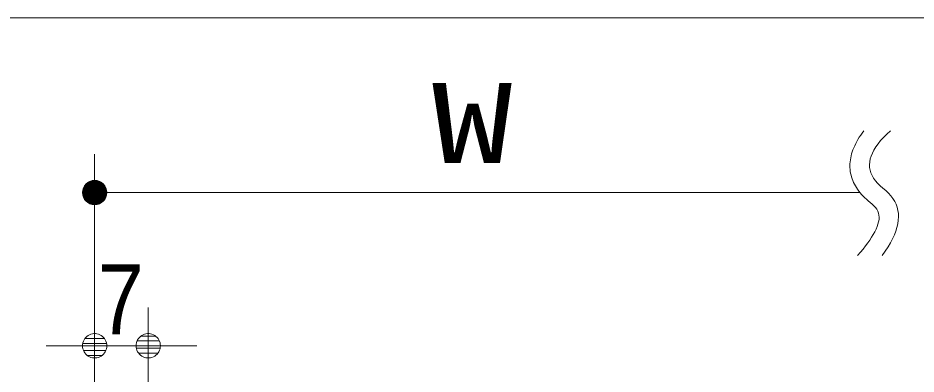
# Model space of a CAD drawing. Units: millimetres, scale not verified. Extents: x -6062 to 6062, y -3045 to 3045.
# Drawn here: x -5512.6 to -5043.2, y 2584.1 to 2770 of the extents above; entities that cross this region are included whole.
import ezdxf
from ezdxf.enums import TextEntityAlignment as Align

# ---------------------------------------------------------------- set-up
doc = ezdxf.new("R2010")
doc.units = ezdxf.units.MM
doc.header["$LTSCALE"] = 20
for name, color, linetype, lineweight in [('0-0_1図面枠', 7, 'Continuous', 9), ('0-2_2寸法-1', 7, 'Continuous', 9), ('0-3_0', 7, 'Continuous', 9), ('0-4_2寸法-3', 7, 'Continuous', 9)]:
    doc.layers.add(name, color=color, linetype=linetype, lineweight=lineweight)
doc.styles.add('ＭＳ ゴシック', font='')
doc.styles.add('ＭＳ Ｐゴシック', font='')
doc.styles.get('ＭＳ ゴシック').set_extended_font_data('MS Gothic')
doc.styles.get('ＭＳ Ｐゴシック').set_extended_font_data('MS PGothic')

# ---------------------------------------------------------------- blocks, each defined once
blk = doc.blocks.new('グループ-2')
at = {"layer": '0-0_1図面枠'}
blk.add_lwpolyline([(-80000, 55400), (80000, 55400), (80000, -55400), (-80000, -55400)], close=True, dxfattribs=at)
blk = doc.blocks.new('図面枠')
at = {"layer": '0-0_1図面枠'}
blk.add_blockref('グループ-2', (0, 0), dxfattribs=at)
blk = doc.blocks.new('グループ-6')
at = {"layer": '0-4_2寸法-3'}
blk.add_line((-65436, 52965.6), (-65467.9, 52920.9), dxfattribs=at)
for points in [[(-65659.7, 54220.9), (-65677, 54198.6), (-65693.2, 54176.4), (-65708.1, 54154.3), (-65721.9, 54132.3), (-65734.5, 54110.3), (-65745.9, 54088.4), (-65756.3, 54066.5), (-65765.6, 54044.9), (-65774, 54023.4), (-65781.4, 54002.1), (-65787.8, 53980.9), (-65793.3, 53959.9), (-65797.8, 53939.1), (-65801.3, 53918.4), (-65803.8, 53898), (-65805.4, 53877.6), (-65806, 53857.5), (-65805.7, 53837.5), (-65804.3, 53817.7), (-65802, 53798), (-65798.8, 53778.6), (-65794.5, 53759.2), (-65789.3, 53740.1), (-65783.1, 53721.1), (-65776, 53702.3), (-65767.8, 53683.7), (-65758.7, 53665.2), (-65748.7, 53646.9), (-65737.6, 53628.7), (-65725.6, 53610.7), (-65712.6, 53592.9), (-65698.7, 53575.3), (-65683.8, 53557.8), (-65667.9, 53540.5), (-65651, 53523.4), (-65633.2, 53506.4), (-65614.4, 53489.6), (-65594.6, 53473), (-65573.9, 53456.5)], [(-65383.4, 54220.9), (-65420.9, 54186.4), (-65454.8, 54152.5), (-65485.2, 54119), (-65512.1, 54086), (-65535.4, 54053.4), (-65555.2, 54021.4), (-65571.4, 53989.8), (-65584.1, 53958.7), (-65593.3, 53928), (-65599, 53897.8), (-65601.1, 53868.2), (-65599.7, 53838.9), (-65594.7, 53810.2), (-65586.2, 53781.9), (-65574.2, 53754.1), (-65558.7, 53726.8), (-65539.6, 53700), (-65517, 53673.6), (-65490.8, 53647.7), (-65461.2, 53622.3), (-65430, 53596.9), (-65402.1, 53570.5), (-65377.5, 53543), (-65356.1, 53514.6), (-65338.2, 53485.2), (-65323.5, 53454.7), (-65312.2, 53423.2), (-65304.2, 53390.7), (-65299.6, 53357.1), (-65298.2, 53322.6), (-65300.2, 53287), (-65305.5, 53250.4), (-65314.2, 53212.8), (-65326.2, 53174.2), (-65341.5, 53134.5), (-65360.1, 53093.8), (-65382.1, 53052.1), (-65407.3, 53009.4), (-65436, 52965.6)], [(-65573.9, 53456.5), (-65554.7, 53439.5), (-65538.5, 53421.6), (-65525.1, 53402.9), (-65514.6, 53383.2), (-65507, 53362.7), (-65502.3, 53341.3), (-65500.6, 53319), (-65501.7, 53295.8), (-65505.8, 53271.8), (-65512.7, 53246.8), (-65522, 53221.1), (-65533.3, 53194.5), (-65546.7, 53167.2), (-65562, 53139.1), (-65579.4, 53110.3), (-65598.8, 53080.7), (-65620.2, 53050.3), (-65643.6, 53019.1), (-65669, 52987.1), (-65696.4, 52954.4), (-65725.8, 52920.9)]]:
    blk.add_lwpolyline(points, dxfattribs=at)
blk = doc.blocks.new('グループ-7')
at = {"layer": '0-4_2寸法-3'}
for p, q in [((-73700, 52376.9), (-73700, 53976.9)), ((-73655.8, 53695.8), (-73744.2, 53695.8)), ((-73668.9, 53699.8), (-73731.1, 53699.8)), ((-73696.8, 53703.8), (-73703.2, 53703.8)), ((-73575.2, 53599.8), (-73824.8, 53599.8)), ((-73576.1, 53603.8), (-73823.9, 53603.8)), ((-73577.1, 53607.8), (-73822.9, 53607.8)), ((-73578, 53611.8), (-73822, 53611.8)), ((-73579, 53615.8), (-73821, 53615.8)), ((-73580.6, 53619.8), (-73819.4, 53619.8)), ((-73582.2, 53623.8), (-73817.8, 53623.8)), ((-73583.9, 53627.8), (-73816.1, 53627.8)), ((-73585.6, 53631.8), (-73814.4, 53631.8)), ((-73587.4, 53635.8), (-73812.6, 53635.8)), ((-73589.9, 53639.8), (-73810.1, 53639.8)), ((-73592.3, 53643.8), (-73807.7, 53643.8)), ((-73594.8, 53647.8), (-73805.2, 53647.8)), ((-73597.3, 53651.8), (-73802.7, 53651.8)), ((-73600.7, 53655.8), (-73799.3, 53655.8)), ((-73604.1, 53659.8), (-73795.9, 53659.8)), ((-73607.5, 53663.8), (-73792.5, 53663.8)), ((-73611.3, 53667.8), (-73788.7, 53667.8)), ((-73615.9, 53671.8), (-73784.1, 53671.8)), ((-73620.6, 53675.8), (-73779.4, 53675.8)), ((-73625.3, 53679.8), (-73774.7, 53679.8)), ((-73631.9, 53683.8), (-73768.1, 53683.8)), ((-73638.4, 53687.8), (-73761.6, 53687.8)), ((-73646.2, 53691.8), (-73753.8, 53691.8)), ((-73573, 53575.8), (-73827, 53575.8)), ((-73573.1, 53579.8), (-73826.9, 53579.8)), ((-73573.3, 53571.8), (-73826.7, 53571.8)), ((-73573.4, 53583.8), (-73826.6, 53583.8)), ((-73573.6, 53567.8), (-73826.4, 53567.8)), ((-73573.7, 53587.8), (-73826.3, 53587.8)), ((-73573.9, 53563.8), (-73826.1, 53563.8)), ((-73574, 53591.8), (-73826, 53591.8)), ((-73574.2, 53559.8), (-73825.8, 53559.8)), ((-73574.4, 53595.8), (-73825.6, 53595.8)), ((-73574.7, 53555.8), (-73825.3, 53555.8)), ((-73575.7, 53551.8), (-73824.3, 53551.8)), ((-73576.7, 53547.8), (-73823.3, 53547.8)), ((-73577.6, 53543.8), (-73822.4, 53543.8)), ((-73578.6, 53539.8), (-73821.4, 53539.8)), ((-73579.9, 53535.8), (-73820.1, 53535.8)), ((-73581.5, 53531.8), (-73818.5, 53531.8)), ((-73583.2, 53527.8), (-73816.8, 53527.8)), ((-73584.8, 53523.8), (-73815.2, 53523.8)), ((-73586.5, 53519.8), (-73813.5, 53519.8)), ((-73588.8, 53515.8), (-73811.2, 53515.8)), ((-73591.3, 53511.8), (-73808.7, 53511.8)), ((-73593.7, 53507.8), (-73806.3, 53507.8)), ((-65700, 53576.9), (-73700, 53576.9)), ((-73596.2, 53503.8), (-73803.8, 53503.8)), ((-73599.2, 53499.8), (-73800.8, 53499.8)), ((-73602.6, 53495.8), (-73797.4, 53495.8)), ((-73606, 53491.8), (-73794, 53491.8)), ((-73609.5, 53487.8), (-73790.5, 53487.8)), ((-73613.9, 53483.8), (-73786.1, 53483.8)), ((-73618.6, 53479.8), (-73781.4, 53479.8)), ((-73623.3, 53475.8), (-73776.7, 53475.8)), ((-73629, 53471.8), (-73771, 53471.8)), ((-73635.5, 53467.8), (-73764.5, 53467.8)), ((-73642.1, 53463.8), (-73757.9, 53463.8)), ((-73651.6, 53459.8), (-73748.4, 53459.8)), ((-73661.6, 53455.8), (-73738.4, 53455.8)), ((-73678.3, 53451.8), (-73721.7, 53451.8))]:
    blk.add_line(p, q, dxfattribs=at)
blk.add_circle((-73700, 53576.9), 127.1, dxfattribs=at)
blk.add_circle((-73700, 53576.9), 127.1, dxfattribs=at)
blk.add_blockref('グループ-6', (0, 0), dxfattribs=at)
at = {"layer": '0-4_2寸法-3', "style": 'ＭＳ ゴシック', "width": 1.5}
blk.add_text('W', height=836.9, dxfattribs=at).set_placement((-70180.9, 53633.7), align=Align.BOTTOM_LEFT)
blk = doc.blocks.new('_Dot')
at = {"layer": '0-3_0'}
for p, q in [((-10, 0), (-20, 0)), ((9.78, 2), (-9.78, 2)), ((7.99, 6), (-7.99, 6)), ((9.16, -3.98), (-9.16, -3.98)), ((6, -7.98), (-6, -7.98))]:
    blk.add_line(p, q, dxfattribs=at)
for points in [[(10, 0), (9.92, 1.25), (9.69, 2.49), (9.3, 3.68), (8.76, 4.82), (8.09, 5.88), (7.29, 6.85), (6.37, 7.71), (5.36, 8.44), (4.26, 9.05), (3.09, 9.51), (1.87, 9.82), (0.63, 9.98), (-0.63, 9.98), (-1.87, 9.82), (-3.09, 9.51), (-4.26, 9.05), (-5.36, 8.44), (-6.37, 7.71), (-7.29, 6.85), (-8.09, 5.88), (-8.76, 4.82), (-9.3, 3.68), (-9.69, 2.49), (-9.92, 1.25), (-10, 0), (0, 0)], [(-10, 0), (-9.92, -1.25), (-9.69, -2.49), (-9.3, -3.68), (-8.76, -4.82), (-8.09, -5.88), (-7.29, -6.85), (-6.37, -7.71), (-5.36, -8.44), (-4.26, -9.05), (-3.09, -9.51), (-1.87, -9.82), (-0.63, -9.98), (0.63, -9.98), (1.87, -9.82), (3.09, -9.51), (4.26, -9.05), (5.36, -8.44), (6.37, -7.71), (7.29, -6.85), (8.09, -5.88), (8.76, -4.82), (9.3, -3.68), (9.69, -2.49), (9.92, -1.25), (10, 0), (0, 0)]]:
    blk.add_lwpolyline(points, close=True, dxfattribs=at)

msp = doc.modelspace()

# ---------------------------------------------------------------- linework, layer by layer
at = {"layer": '0-2_2寸法-1'}
for p, q in [((-5472.5, 2568.84), (-5472.5, 2618.84)), ((-5444.5, 2310.84), (-5444.5, 2618.84)), ((-5485.21, 2598.84), (-5497.92, 2598.84)), ((-5444.5, 2598.84), (-5472.5, 2598.84)), ((-5431.79, 2598.84), (-5419.08, 2598.84))]:
    msp.add_line(p, q, dxfattribs=at)

# ---------------------------------------------------------------- block references
at = {"layer": '0-0_1図面枠', "xscale": 0.05, "yscale": 0.05}
msp.add_blockref('図面枠', (-1787.5, 0), dxfattribs=at)
msp.add_blockref('図面枠', (-1787.5, 0), dxfattribs=at)
at = {"layer": '0-2_2寸法-1', "xscale": 0.6356201, "yscale": 0.6356201}
msp.add_blockref('_Dot', (-5472.5, 2598.84), dxfattribs=at)
at = {"layer": '0-2_2寸法-1', "xscale": 0.6356201, "yscale": 0.6356201, "rotation": 180}
msp.add_blockref('_Dot', (-5444.5, 2598.84), dxfattribs=at)
at = {"layer": '0-4_2寸法-3', "xscale": 0.05, "yscale": 0.05}
msp.add_blockref('グループ-7', (-1787.5, 0), dxfattribs=at)

# ---------------------------------------------------------------- texts
at = {"layer": '0-2_2寸法-1', "style": 'ＭＳ Ｐゴシック', "width": 0.9}
msp.add_text('7', height=36.66, dxfattribs=at).set_placement((-5470.9, 2593.79), align=Align.BOTTOM_LEFT)

doc.saveas('drawing.dxf')
